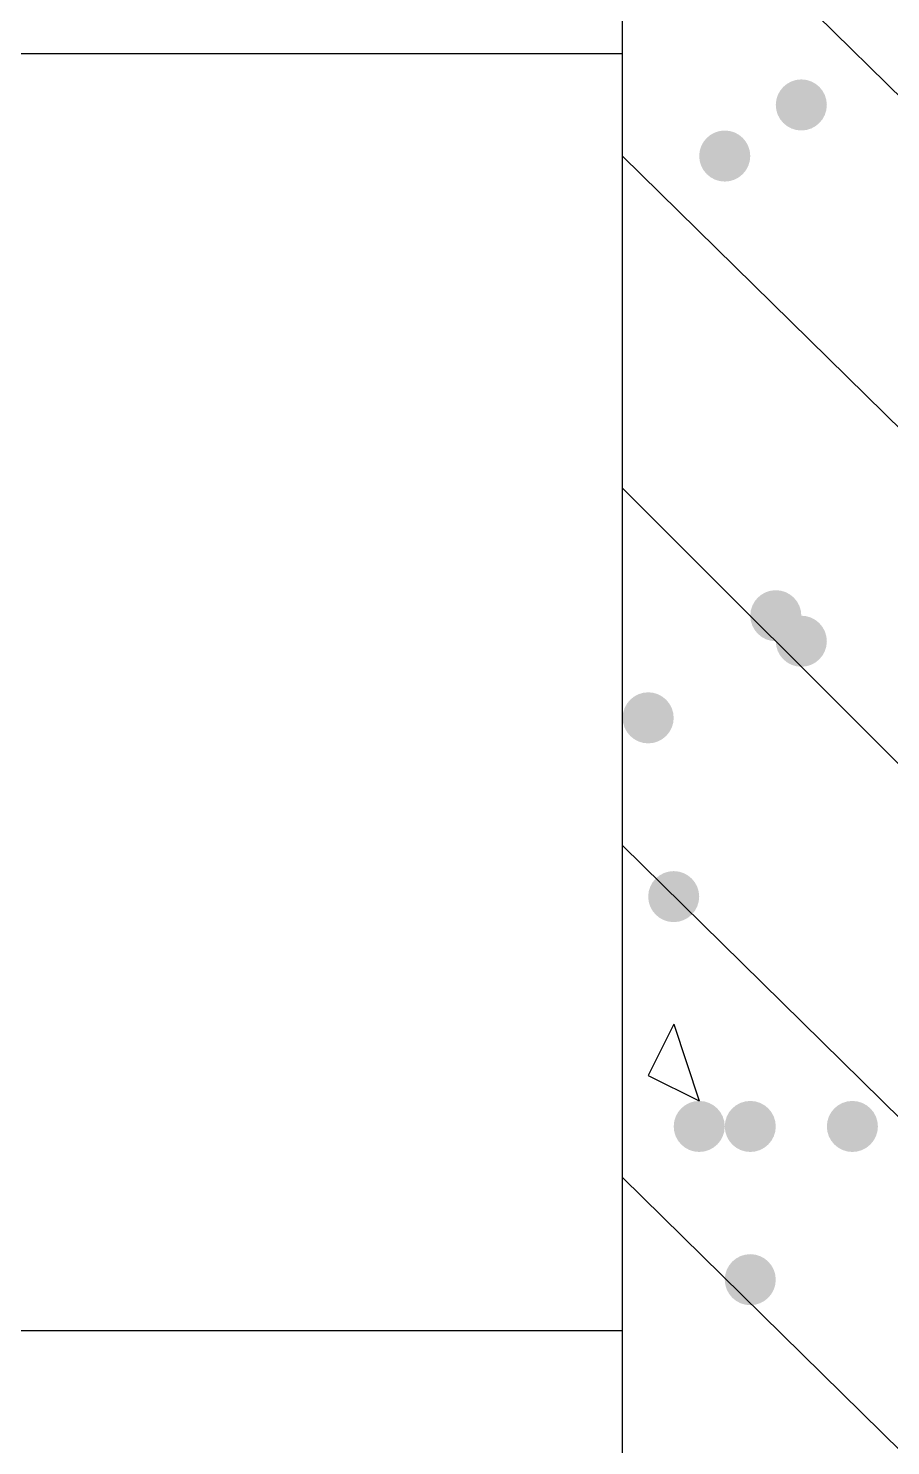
# Model space of a CAD drawing. Header units: inches. Extents: x 11 to 286, y 6 to 196.
# Drawn here: x 183.856 to 185.286, y 91.56 to 93.909 of the extents above; entities that cross this region are included whole.
import ezdxf

# ---------------------------------------------------------------- set-up
doc = ezdxf.new("R2010")
doc.units = ezdxf.units.IN
doc.header["$MEASUREMENT"] = 0
doc.layers.add('PDF_几何图形', color=7, linetype='Continuous')
doc.layers.add('PDF_实体填充', color=7, linetype='Continuous', true_color=0xffffff)

msp = doc.modelspace()

# ---------------------------------------------------------------- hatches: boundary and pattern name
at = {"layer": 'PDF_实体填充', "transparency": 33554559}
h = msp.add_hatch(color=7, dxfattribs=at)
edge = h.paths.add_edge_path(flags=0)
edge.add_spline(control_points=[(185.1801, 93.7824), (185.1801, 93.7592), (185.1611, 93.7401), (185.1378, 93.7401)], knot_values=[0, 0, 0, 0, 1, 1, 1, 1], degree=3, periodic=0)
edge.add_spline(control_points=[(185.1378, 93.7401), (185.1145, 93.7401), (185.0954, 93.7592), (185.0954, 93.7824)], knot_values=[0, 0, 0, 0, 1, 1, 1, 1], degree=3, periodic=0)
edge.add_line((185.0954, 93.7824), (185.0954, 93.7824))
edge.add_spline(control_points=[(185.0954, 93.7824), (185.0954, 93.8057), (185.1145, 93.8248), (185.1378, 93.8248)], knot_values=[0, 0, 0, 0, 1, 1, 1, 1], degree=3, periodic=0)
edge.add_spline(control_points=[(185.1378, 93.8248), (185.1611, 93.8248), (185.1801, 93.8057), (185.1801, 93.7824)], knot_values=[0, 0, 0, 0, 1, 1, 1, 1], degree=3, periodic=0)
edge.add_line((185.1801, 93.7824), (185.1801, 93.7824))
edge.add_line((185.1801, 93.7824), (185.1801, 93.7824))
h = msp.add_hatch(color=7, dxfattribs=at)
edge = h.paths.add_edge_path(flags=0)
edge.add_spline(control_points=[(185.0531, 93.6978), (185.0531, 93.6745), (185.0341, 93.6554), (185.0108, 93.6554)], knot_values=[0, 0, 0, 0, 1, 1, 1, 1], degree=3, periodic=0)
edge.add_spline(control_points=[(185.0108, 93.6554), (184.9875, 93.6554), (184.9684, 93.6745), (184.9684, 93.6978)], knot_values=[0, 0, 0, 0, 1, 1, 1, 1], degree=3, periodic=0)
edge.add_line((184.9684, 93.6978), (184.9684, 93.6978))
edge.add_spline(control_points=[(184.9684, 93.6978), (184.9684, 93.7211), (184.9875, 93.7401), (185.0108, 93.7401)], knot_values=[0, 0, 0, 0, 1, 1, 1, 1], degree=3, periodic=0)
edge.add_spline(control_points=[(185.0108, 93.7401), (185.0341, 93.7401), (185.0531, 93.7211), (185.0531, 93.6978)], knot_values=[0, 0, 0, 0, 1, 1, 1, 1], degree=3, periodic=0)
edge.add_line((185.0531, 93.6978), (185.0531, 93.6978))
edge.add_line((185.0531, 93.6978), (185.0531, 93.6978))
h = msp.add_hatch(color=7, dxfattribs=at)
edge = h.paths.add_edge_path(flags=0)
edge.add_spline(control_points=[(185.1378, 92.9358), (185.1378, 92.9125), (185.1187, 92.8934), (185.0954, 92.8934)], knot_values=[0, 0, 0, 0, 1, 1, 1, 1], degree=3, periodic=0)
edge.add_spline(control_points=[(185.0954, 92.8934), (185.0722, 92.8934), (185.0531, 92.9125), (185.0531, 92.9358)], knot_values=[0, 0, 0, 0, 1, 1, 1, 1], degree=3, periodic=0)
edge.add_line((185.0531, 92.9358), (185.0531, 92.9358))
edge.add_spline(control_points=[(185.0531, 92.9358), (185.0531, 92.9591), (185.0722, 92.9781), (185.0954, 92.9781)], knot_values=[0, 0, 0, 0, 1, 1, 1, 1], degree=3, periodic=0)
edge.add_spline(control_points=[(185.0954, 92.9781), (185.1187, 92.9781), (185.1378, 92.9591), (185.1378, 92.9358)], knot_values=[0, 0, 0, 0, 1, 1, 1, 1], degree=3, periodic=0)
edge.add_line((185.1378, 92.9358), (185.1378, 92.9358))
edge.add_line((185.1378, 92.9358), (185.1378, 92.9358))
h = msp.add_hatch(color=7, dxfattribs=at)
edge = h.paths.add_edge_path(flags=0)
edge.add_spline(control_points=[(185.1801, 92.8934), (185.1801, 92.8702), (185.1611, 92.8511), (185.1378, 92.8511)], knot_values=[0, 0, 0, 0, 1, 1, 1, 1], degree=3, periodic=0)
edge.add_spline(control_points=[(185.1378, 92.8511), (185.1145, 92.8511), (185.0954, 92.8702), (185.0954, 92.8934)], knot_values=[0, 0, 0, 0, 1, 1, 1, 1], degree=3, periodic=0)
edge.add_line((185.0954, 92.8934), (185.0954, 92.8934))
edge.add_spline(control_points=[(185.0954, 92.8934), (185.0954, 92.9167), (185.1145, 92.9358), (185.1378, 92.9358)], knot_values=[0, 0, 0, 0, 1, 1, 1, 1], degree=3, periodic=0)
edge.add_spline(control_points=[(185.1378, 92.9358), (185.1611, 92.9358), (185.1801, 92.9167), (185.1801, 92.8934)], knot_values=[0, 0, 0, 0, 1, 1, 1, 1], degree=3, periodic=0)
edge.add_line((185.1801, 92.8934), (185.1801, 92.8934))
edge.add_line((185.1801, 92.8934), (185.1801, 92.8934))
h = msp.add_hatch(color=7, dxfattribs=at)
edge = h.paths.add_edge_path(flags=0)
edge.add_spline(control_points=[(184.9261, 92.7664), (184.9261, 92.7432), (184.9071, 92.7241), (184.8838, 92.7241)], knot_values=[0, 0, 0, 0, 1, 1, 1, 1], degree=3, periodic=0)
edge.add_spline(control_points=[(184.8838, 92.7241), (184.8605, 92.7241), (184.8414, 92.7432), (184.8414, 92.7664)], knot_values=[0, 0, 0, 0, 1, 1, 1, 1], degree=3, periodic=0)
edge.add_line((184.8414, 92.7664), (184.8414, 92.7664))
edge.add_spline(control_points=[(184.8414, 92.7664), (184.8414, 92.7897), (184.8605, 92.8088), (184.8838, 92.8088)], knot_values=[0, 0, 0, 0, 1, 1, 1, 1], degree=3, periodic=0)
edge.add_spline(control_points=[(184.8838, 92.8088), (184.9071, 92.8088), (184.9261, 92.7897), (184.9261, 92.7664)], knot_values=[0, 0, 0, 0, 1, 1, 1, 1], degree=3, periodic=0)
edge.add_line((184.9261, 92.7664), (184.9261, 92.7664))
edge.add_line((184.9261, 92.7664), (184.9261, 92.7664))
h = msp.add_hatch(color=7, dxfattribs=at)
edge = h.paths.add_edge_path(flags=0)
edge.add_spline(control_points=[(184.9684, 92.4701), (184.9684, 92.4468), (184.9494, 92.4278), (184.9261, 92.4278)], knot_values=[0, 0, 0, 0, 1, 1, 1, 1], degree=3, periodic=0)
edge.add_spline(control_points=[(184.9261, 92.4278), (184.9028, 92.4278), (184.8838, 92.4468), (184.8838, 92.4701)], knot_values=[0, 0, 0, 0, 1, 1, 1, 1], degree=3, periodic=0)
edge.add_line((184.8838, 92.4701), (184.8838, 92.4701))
edge.add_spline(control_points=[(184.8838, 92.4701), (184.8838, 92.4934), (184.9028, 92.5124), (184.9261, 92.5124)], knot_values=[0, 0, 0, 0, 1, 1, 1, 1], degree=3, periodic=0)
edge.add_spline(control_points=[(184.9261, 92.5124), (184.9494, 92.5124), (184.9684, 92.4934), (184.9684, 92.4701)], knot_values=[0, 0, 0, 0, 1, 1, 1, 1], degree=3, periodic=0)
edge.add_line((184.9684, 92.4701), (184.9684, 92.4701))
edge.add_line((184.9684, 92.4701), (184.9684, 92.4701))
h = msp.add_hatch(color=7, dxfattribs=at)
edge = h.paths.add_edge_path(flags=0)
edge.add_spline(control_points=[(185.0108, 92.0891), (185.0108, 92.0658), (184.9917, 92.0468), (184.9684, 92.0468)], knot_values=[0, 0, 0, 0, 1, 1, 1, 1], degree=3, periodic=0)
edge.add_spline(control_points=[(184.9684, 92.0468), (184.9452, 92.0468), (184.9261, 92.0658), (184.9261, 92.0891)], knot_values=[0, 0, 0, 0, 1, 1, 1, 1], degree=3, periodic=0)
edge.add_line((184.9261, 92.0891), (184.9261, 92.0891))
edge.add_spline(control_points=[(184.9261, 92.0891), (184.9261, 92.1124), (184.9452, 92.1314), (184.9684, 92.1314)], knot_values=[0, 0, 0, 0, 1, 1, 1, 1], degree=3, periodic=0)
edge.add_spline(control_points=[(184.9684, 92.1314), (184.9917, 92.1314), (185.0108, 92.1124), (185.0108, 92.0891)], knot_values=[0, 0, 0, 0, 1, 1, 1, 1], degree=3, periodic=0)
edge.add_line((185.0108, 92.0891), (185.0108, 92.0891))
edge.add_line((185.0108, 92.0891), (185.0108, 92.0891))
h = msp.add_hatch(color=7, dxfattribs=at)
edge = h.paths.add_edge_path(flags=0)
edge.add_spline(control_points=[(185.0954, 92.0891), (185.0954, 92.0658), (185.0764, 92.0468), (185.0531, 92.0468)], knot_values=[0, 0, 0, 0, 1, 1, 1, 1], degree=3, periodic=0)
edge.add_spline(control_points=[(185.0531, 92.0468), (185.0298, 92.0468), (185.0108, 92.0658), (185.0108, 92.0891)], knot_values=[0, 0, 0, 0, 1, 1, 1, 1], degree=3, periodic=0)
edge.add_line((185.0108, 92.0891), (185.0108, 92.0891))
edge.add_spline(control_points=[(185.0108, 92.0891), (185.0108, 92.1124), (185.0298, 92.1314), (185.0531, 92.1314)], knot_values=[0, 0, 0, 0, 1, 1, 1, 1], degree=3, periodic=0)
edge.add_spline(control_points=[(185.0531, 92.1314), (185.0764, 92.1314), (185.0954, 92.1124), (185.0954, 92.0891)], knot_values=[0, 0, 0, 0, 1, 1, 1, 1], degree=3, periodic=0)
edge.add_line((185.0954, 92.0891), (185.0954, 92.0891))
edge.add_line((185.0954, 92.0891), (185.0954, 92.0891))
h = msp.add_hatch(color=7, dxfattribs=at)
edge = h.paths.add_edge_path(flags=0)
edge.add_spline(control_points=[(185.2648, 92.0891), (185.2648, 92.0658), (185.2457, 92.0468), (185.2224, 92.0468)], knot_values=[0, 0, 0, 0, 1, 1, 1, 1], degree=3, periodic=0)
edge.add_spline(control_points=[(185.2224, 92.0468), (185.1992, 92.0468), (185.1801, 92.0658), (185.1801, 92.0891)], knot_values=[0, 0, 0, 0, 1, 1, 1, 1], degree=3, periodic=0)
edge.add_line((185.1801, 92.0891), (185.1801, 92.0891))
edge.add_spline(control_points=[(185.1801, 92.0891), (185.1801, 92.1124), (185.1992, 92.1314), (185.2224, 92.1314)], knot_values=[0, 0, 0, 0, 1, 1, 1, 1], degree=3, periodic=0)
edge.add_spline(control_points=[(185.2224, 92.1314), (185.2457, 92.1314), (185.2648, 92.1124), (185.2648, 92.0891)], knot_values=[0, 0, 0, 0, 1, 1, 1, 1], degree=3, periodic=0)
edge.add_line((185.2648, 92.0891), (185.2648, 92.0891))
edge.add_line((185.2648, 92.0891), (185.2648, 92.0891))
h = msp.add_hatch(color=7, dxfattribs=at)
edge = h.paths.add_edge_path(flags=0)
edge.add_spline(control_points=[(185.0954, 91.8351), (185.0954, 91.8118), (185.0764, 91.7928), (185.0531, 91.7928)], knot_values=[0, 0, 0, 0, 1, 1, 1, 1], degree=3, periodic=0)
edge.add_spline(control_points=[(185.0531, 91.7928), (185.0298, 91.7928), (185.0108, 91.8118), (185.0108, 91.8351)], knot_values=[0, 0, 0, 0, 1, 1, 1, 1], degree=3, periodic=0)
edge.add_line((185.0108, 91.8351), (185.0108, 91.8351))
edge.add_spline(control_points=[(185.0108, 91.8351), (185.0108, 91.8584), (185.0298, 91.8774), (185.0531, 91.8774)], knot_values=[0, 0, 0, 0, 1, 1, 1, 1], degree=3, periodic=0)
edge.add_spline(control_points=[(185.0531, 91.8774), (185.0764, 91.8774), (185.0954, 91.8584), (185.0954, 91.8351)], knot_values=[0, 0, 0, 0, 1, 1, 1, 1], degree=3, periodic=0)
edge.add_line((185.0954, 91.8351), (185.0954, 91.8351))
edge.add_line((185.0954, 91.8351), (185.0954, 91.8351))

# ---------------------------------------------------------------- linework, layer by layer
at = {"layer": 'PDF_几何图形'}
for p, q in [((184.8414, 70.5414), (184.8414, 107.3291)), ((184.8414, 94.2481), (187.4238, 91.7081)), ((184.8414, 93.8671), (183.7831, 93.8671)), ((184.8414, 93.6978), (187.4238, 91.1578)), ((184.8414, 93.1474), (187.4238, 90.5651)), ((184.8414, 92.5548), (187.4238, 90.0148)), ((184.9261, 92.2584), (184.8838, 92.1738)), ((184.9261, 92.2584), (184.9684, 92.1314)), ((184.8838, 92.1738), (184.9684, 92.1314)), ((184.8414, 92.0044), (187.4238, 89.4644)), ((184.8414, 91.7504), (183.7831, 91.7504))]:
    msp.add_line(p, q, dxfattribs=at)

doc.saveas('drawing.dxf')
